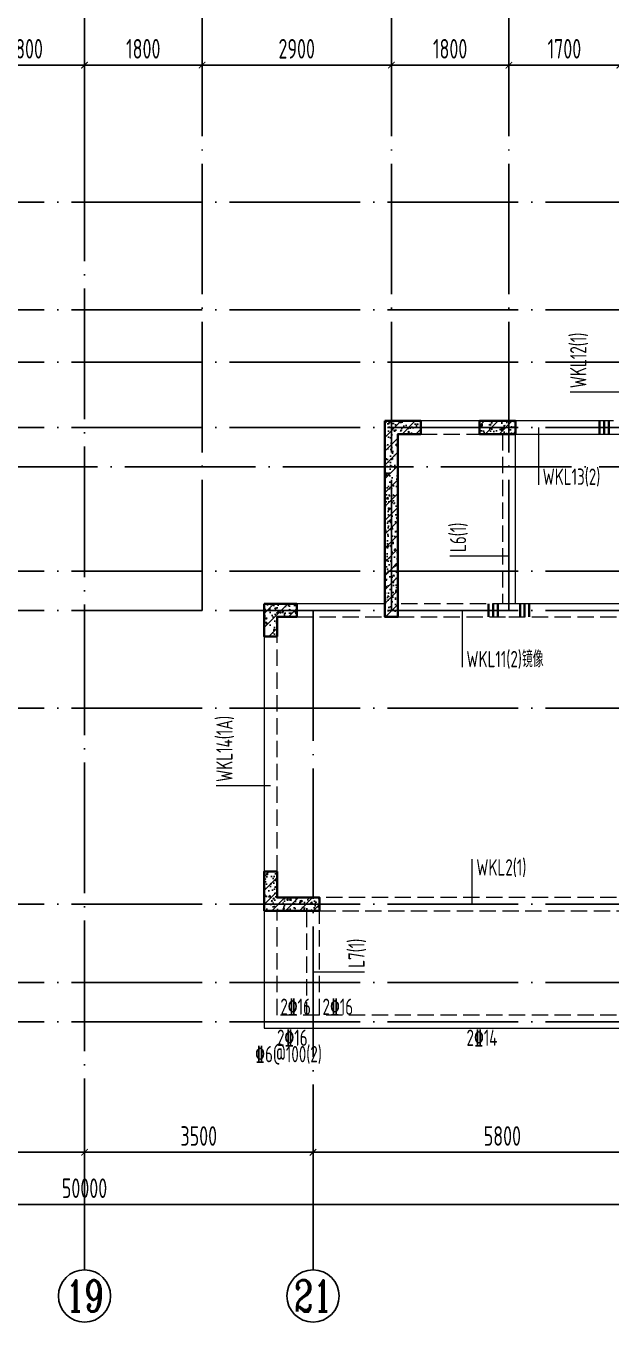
# Model space of a CAD drawing. Extents: x -655480 to 203344, y -294099 to 287156.
# Drawn here: x -50626 to -41664, y -151966 to -132116 of the extents above; entities that cross this region are included whole.
import ezdxf
from ezdxf.enums import TextEntityAlignment as Align

# ---------------------------------------------------------------- set-up
doc = ezdxf.new("R2010")
doc.units = 0
doc.header["$LTSCALE"] = 1000
for name, pattern in [('__DASH', [0.35, 0.25, -0.1]), ('DASH', [0.35, 0.25, -0.1]), ('DOTE', [2.42, 2, -0.2, 0.02, -0.2])]:
    doc.linetypes.add(name, pattern=pattern)
doc.layers.get('0').update_dxf_attribs({"linetype": 'CONTINUOUS'})
doc.layers.get('DEFPOINTS').update_dxf_attribs({"linetype": 'CONTINUOUS'})
for name, color, linetype in [('A-AXIS', 1, 'CONTINUOUS'), ('A-DOTE', 10, 'DOTE'), ('AXIS_NUM', 7, 'CONTINUOUS'), ('S-L主梁线', 4, 'DASH'), ('S-L梁编号', 6, 'CONTINUOUS'), ('S-L梁配筋', 7, 'CONTINUOUS'), ('S-Q墙填充', 252, 'CONTINUOUS'), ('S-Q墙实线', 6, 'CONTINUOUS'), ('S-Y一般标注', 3, 'CONTINUOUS'), ('S-Z柱填充', 252, 'CONTINUOUS'), ('S-Z柱实线', 6, 'CONTINUOUS')]:
    doc.layers.add(name, color=color, linetype=linetype)
doc.layers.add('梁附加箍筋', color=1, linetype='CONTINUOUS', lineweight=35)
doc.styles.add('TSSD_Axis', font='complex.shx', dxfattribs={"width": 0.7, "bigfont": 'hztxt.shx'})
doc.styles.add('TSSD_DIMENSION', font='Tssdeng.shx', dxfattribs={"width": 0.7, "bigfont": 'tssdchn.shx'})
doc.styles.add('TSSD_REIN', font='tssdeng.shx', dxfattribs={"width": 0.7, "height": 300, "bigfont": 'tssdchn.shx'})
doc.dimstyles.new('TSSD_100_100', dxfattribs={"dimtxt": 300, "dimasz": 100, "dimexe": 100, "dimexo": 250, "dimgap": 100, "dimtad": 1, "dimdec": 0, "dimzin": 0, "dimdsep": 46, "dimtxsty": 'TSSD_DIMENSION', "dimblk": 'ARCHTICK', "dimcen": 0, "dimdle": 100, "dimclrt": 7, "dimadec": 0, "dimazin": 0, "dimtfac": 1, "dimtdec": 0, "dimtix": 1, "dimtmove": 2, "dimatfit": 3, "dimldrblk": 'ARCHTICK', "dimfxl": 1, "dimtolj": 1, "dimtzin": 0, "dimarcsym": 0})
pattern_1 = [(50, (79242.38, 113232.59), (215.17805, -18.82564), [22.5, -247.5]), (355, (79242.38, 113232.6), (-41.6254, 225.6576), [18, -198]), (100.4514, (79260.31, 113231.02), (173.5528, 206.8319), [19.12206, -210.3426]), (46.1842, (79242.38, 113292.6), (320.1723, -49.6557), [33.75, -371.25]), (96.6356, (79269.06, 113288.45), (280.3988, 292.2354), [28.683, -315.5139]), (351.1842, (79242.38, 113292.6), (280.3986, 292.2356), [27, -297]), (21, (79272.38, 113277.59), (179.0721, -120.78567), [22.5, -247.5]), (326, (79272.38, 113277.6), (72.9946, 217.545), [18, -198]), (71.4514, (79287.3, 113267.52), (252.0668, 96.75915), [19.12206, -210.3426]), (37.5, (79242.38, 113232.59), (3.64796, 99.86816), [0, -195.6, 0, -201, 0, -198.75]), (7.5, (79242.38, 113232.59), (78.92086, 118.32351), [0, -114.6, 0, -191.1, 0, -75.75]), (327.5, (79175.48, 113232.59), (160.14673, -6.76646), [0, -75, 0, -234, 0, -310.5]), (317.5, (79145.48, 113232.59), (174.95585, 30.0315), [0, -97.5, 0, -155.4, 0, -220.5]), (45, (79242.38, 113232.59), (-106.066, 106.066), [])]

# ---------------------------------------------------------------- blocks, each defined once
blk = doc.blocks.new('_ArchTick')
at = {"color": 0, "linetype": 'ByBlock', "const_width": 0.15}
blk.add_lwpolyline([(-0.5, -0.5), (0.5, 0.5)], dxfattribs=at)
blk = doc.blocks.new('*D160')
at = {"layer": 'DEFPOINTS', "color": 0, "transparency": 16777216}
for p in [(29600, 19250), (27800, 18250), (29600, 18250)]:
    blk.add_point(p, dxfattribs=at)
at = {"layer": 'S-Y一般标注', "color": 0, "lineweight": -2, "transparency": 16777216}
for p, q in [((27800, 18500), (27800, 19350)), ((29600, 18500), (29600, 19350)), ((27700, 19250), (29700, 19250))]:
    blk.add_line(p, q, dxfattribs=at)
at = {"layer": 'S-Y一般标注', "color": 0, "lineweight": -2, "transparency": 16777216, "xscale": 100, "yscale": 100, "zscale": 100, "rotation": 180}
blk.add_blockref('_ArchTick', (27800, 19250), dxfattribs=at)
at = {"layer": 'S-Y一般标注', "color": 0, "lineweight": -2, "transparency": 16777216, "xscale": 100, "yscale": 100, "zscale": 100}
blk.add_blockref('_ArchTick', (29600, 19250), dxfattribs=at)
at = {"layer": 'S-Y一般标注', "color": 7, "transparency": 16777216, "insert": (28700, 19500), "char_height": 300, "attachment_point": 5, "style": 'TSSD_DIMENSION'}
blk.add_mtext('\\A1;1800', dxfattribs=at)
blk = doc.blocks.new('*D161')
at = {"layer": 'DEFPOINTS', "color": 0, "transparency": 16777216}
for p in [(31400, 19250), (29600, 18250), (31400, 18250)]:
    blk.add_point(p, dxfattribs=at)
at = {"layer": 'S-Y一般标注', "color": 0, "lineweight": -2, "transparency": 16777216}
for p, q in [((29600, 18500), (29600, 19350)), ((31400, 18500), (31400, 19350)), ((29500, 19250), (31500, 19250))]:
    blk.add_line(p, q, dxfattribs=at)
at = {"layer": 'S-Y一般标注', "color": 0, "lineweight": -2, "transparency": 16777216, "xscale": 100, "yscale": 100, "zscale": 100, "rotation": 180}
blk.add_blockref('_ArchTick', (29600, 19250), dxfattribs=at)
at = {"layer": 'S-Y一般标注', "color": 0, "lineweight": -2, "transparency": 16777216, "xscale": 100, "yscale": 100, "zscale": 100}
blk.add_blockref('_ArchTick', (31400, 19250), dxfattribs=at)
at = {"layer": 'S-Y一般标注', "color": 7, "transparency": 16777216, "insert": (30500, 19500), "char_height": 300, "attachment_point": 5, "style": 'TSSD_DIMENSION'}
blk.add_mtext('\\A1;1800', dxfattribs=at)
blk = doc.blocks.new('*D162')
at = {"layer": 'DEFPOINTS', "color": 0, "transparency": 16777216}
for p in [(34300, 19250), (31400, 18250), (34300, 18250)]:
    blk.add_point(p, dxfattribs=at)
at = {"layer": 'S-Y一般标注', "color": 0, "lineweight": -2, "transparency": 16777216}
for p, q in [((31400, 18500), (31400, 19350)), ((34300, 18500), (34300, 19350)), ((31300, 19250), (34400, 19250))]:
    blk.add_line(p, q, dxfattribs=at)
at = {"layer": 'S-Y一般标注', "color": 0, "lineweight": -2, "transparency": 16777216, "xscale": 100, "yscale": 100, "zscale": 100, "rotation": 180}
blk.add_blockref('_ArchTick', (31400, 19250), dxfattribs=at)
at = {"layer": 'S-Y一般标注', "color": 0, "lineweight": -2, "transparency": 16777216, "xscale": 100, "yscale": 100, "zscale": 100}
blk.add_blockref('_ArchTick', (34300, 19250), dxfattribs=at)
at = {"layer": 'S-Y一般标注', "color": 7, "transparency": 16777216, "insert": (32850, 19500), "char_height": 300, "attachment_point": 5, "style": 'TSSD_DIMENSION'}
blk.add_mtext('\\A1;2900', dxfattribs=at)
blk = doc.blocks.new('*D163')
at = {"layer": 'DEFPOINTS', "color": 0, "transparency": 16777216}
for p in [(36100, 19250), (34300, 18250), (36100, 18250)]:
    blk.add_point(p, dxfattribs=at)
at = {"layer": 'S-Y一般标注', "color": 0, "lineweight": -2, "transparency": 16777216}
for p, q in [((34300, 18500), (34300, 19350)), ((36100, 18500), (36100, 19350)), ((34200, 19250), (36200, 19250))]:
    blk.add_line(p, q, dxfattribs=at)
at = {"layer": 'S-Y一般标注', "color": 0, "lineweight": -2, "transparency": 16777216, "xscale": 100, "yscale": 100, "zscale": 100, "rotation": 180}
blk.add_blockref('_ArchTick', (34300, 19250), dxfattribs=at)
at = {"layer": 'S-Y一般标注', "color": 0, "lineweight": -2, "transparency": 16777216, "xscale": 100, "yscale": 100, "zscale": 100}
blk.add_blockref('_ArchTick', (36100, 19250), dxfattribs=at)
at = {"layer": 'S-Y一般标注', "color": 7, "transparency": 16777216, "insert": (35200, 19500), "char_height": 300, "attachment_point": 5, "style": 'TSSD_DIMENSION'}
blk.add_mtext('\\A1;1800', dxfattribs=at)
blk = doc.blocks.new('*D164')
at = {"layer": 'DEFPOINTS', "color": 0, "transparency": 16777216}
for p in [(37800, 19250), (36100, 18250), (37800, 18250)]:
    blk.add_point(p, dxfattribs=at)
at = {"layer": 'S-Y一般标注', "color": 0, "lineweight": -2, "transparency": 16777216}
for p, q in [((36100, 18500), (36100, 19350)), ((37800, 18500), (37800, 19350)), ((36000, 19250), (37900, 19250))]:
    blk.add_line(p, q, dxfattribs=at)
at = {"layer": 'S-Y一般标注', "color": 0, "lineweight": -2, "transparency": 16777216, "xscale": 100, "yscale": 100, "zscale": 100, "rotation": 180}
blk.add_blockref('_ArchTick', (36100, 19250), dxfattribs=at)
at = {"layer": 'S-Y一般标注', "color": 0, "lineweight": -2, "transparency": 16777216, "xscale": 100, "yscale": 100, "zscale": 100}
blk.add_blockref('_ArchTick', (37800, 19250), dxfattribs=at)
at = {"layer": 'S-Y一般标注', "color": 7, "transparency": 16777216, "insert": (36950, 19500), "char_height": 300, "attachment_point": 5, "style": 'TSSD_DIMENSION'}
blk.add_mtext('\\A1;1700', dxfattribs=at)
blk = doc.blocks.new('*D190')
at = {"layer": 'DEFPOINTS', "color": 0, "transparency": 16777216}
for p in [(26100, 3600), (29600, 3600), (29600, 2600)]:
    blk.add_point(p, dxfattribs=at)
at = {"layer": 'S-Y一般标注', "color": 0, "lineweight": -2, "transparency": 16777216}
for p, q in [((26100, 3350), (26100, 2500)), ((29600, 3350), (29600, 2500)), ((26000, 2600), (29700, 2600))]:
    blk.add_line(p, q, dxfattribs=at)
at = {"layer": 'S-Y一般标注', "color": 0, "lineweight": -2, "transparency": 16777216, "xscale": 100, "yscale": 100, "zscale": 100, "rotation": 180}
blk.add_blockref('_ArchTick', (26100, 2600), dxfattribs=at)
at = {"layer": 'S-Y一般标注', "color": 0, "lineweight": -2, "transparency": 16777216, "xscale": 100, "yscale": 100, "zscale": 100}
blk.add_blockref('_ArchTick', (29600, 2600), dxfattribs=at)
at = {"layer": 'S-Y一般标注', "color": 7, "transparency": 16777216, "insert": (27850, 2850), "char_height": 300, "attachment_point": 5, "style": 'TSSD_DIMENSION'}
blk.add_mtext('\\A1;3500', dxfattribs=at)
blk = doc.blocks.new('ts_axno')
at = {"color": 0, "linetype": 'ByBlock', "lineweight": -2}
blk.add_circle((0, 0), 0.5, dxfattribs=at)
at = {"color": 0, "linetype": 'ByBlock', "lineweight": -2, "style": 'TSSD_Axis', "width": 0.7}
blk.add_attdef('A', text='', height=0.6, dxfattribs=at).set_placement((0, 0), align=Align.MIDDLE_CENTER)
blk = doc.blocks.new('*D191')
at = {"layer": 'DEFPOINTS', "color": 0, "transparency": 16777216}
for p in [(33100, 3600), (38900, 3600), (38900, 2600)]:
    blk.add_point(p, dxfattribs=at)
at = {"layer": 'S-Y一般标注', "color": 0, "lineweight": -2, "transparency": 16777216}
for p, q in [((33100, 3350), (33100, 2500)), ((38900, 3350), (38900, 2500)), ((33000, 2600), (39000, 2600))]:
    blk.add_line(p, q, dxfattribs=at)
at = {"layer": 'S-Y一般标注', "color": 0, "lineweight": -2, "transparency": 16777216, "xscale": 100, "yscale": 100, "zscale": 100, "rotation": 180}
blk.add_blockref('_ArchTick', (33100, 2600), dxfattribs=at)
at = {"layer": 'S-Y一般标注', "color": 0, "lineweight": -2, "transparency": 16777216, "xscale": 100, "yscale": 100, "zscale": 100}
blk.add_blockref('_ArchTick', (38900, 2600), dxfattribs=at)
at = {"layer": 'S-Y一般标注', "color": 7, "transparency": 16777216, "insert": (36000, 2850), "char_height": 300, "attachment_point": 5, "style": 'TSSD_DIMENSION'}
blk.add_mtext('\\A1;5800', dxfattribs=at)
blk = doc.blocks.new('*D195')
at = {"layer": 'DEFPOINTS', "color": 0, "transparency": 16777216}
for p in [(4600, 3600), (54600, 3600), (54600, 1800)]:
    blk.add_point(p, dxfattribs=at)
at = {"layer": 'S-Y一般标注', "color": 0, "lineweight": -2, "transparency": 16777216}
for p, q in [((4600, 3350), (4600, 1700)), ((54600, 3350), (54600, 1700)), ((4500, 1800), (54700, 1800))]:
    blk.add_line(p, q, dxfattribs=at)
at = {"layer": 'S-Y一般标注', "color": 0, "lineweight": -2, "transparency": 16777216, "xscale": 100, "yscale": 100, "zscale": 100, "rotation": 180}
blk.add_blockref('_ArchTick', (4600, 1800), dxfattribs=at)
at = {"layer": 'S-Y一般标注', "color": 0, "lineweight": -2, "transparency": 16777216, "xscale": 100, "yscale": 100, "zscale": 100}
blk.add_blockref('_ArchTick', (54600, 1800), dxfattribs=at)
at = {"layer": 'S-Y一般标注', "color": 7, "transparency": 16777216, "insert": (29600, 2050), "char_height": 300, "attachment_point": 5, "style": 'TSSD_DIMENSION'}
blk.add_mtext('\\A1;50000', dxfattribs=at)
blk = doc.blocks.new('*D198')
at = {"layer": 'DEFPOINTS', "color": 0, "transparency": 16777216}
for p in [(29600, 3600), (33100, 3600), (33100, 2600)]:
    blk.add_point(p, dxfattribs=at)
at = {"layer": 'S-Y一般标注', "color": 0, "lineweight": -2, "transparency": 16777216}
for p, q in [((29600, 3350), (29600, 2500)), ((33100, 3350), (33100, 2500)), ((29500, 2600), (33200, 2600))]:
    blk.add_line(p, q, dxfattribs=at)
at = {"layer": 'S-Y一般标注', "color": 0, "lineweight": -2, "transparency": 16777216, "xscale": 100, "yscale": 100, "zscale": 100, "rotation": 180}
blk.add_blockref('_ArchTick', (29600, 2600), dxfattribs=at)
at = {"layer": 'S-Y一般标注', "color": 0, "lineweight": -2, "transparency": 16777216, "xscale": 100, "yscale": 100, "zscale": 100}
blk.add_blockref('_ArchTick', (33100, 2600), dxfattribs=at)
at = {"layer": 'S-Y一般标注', "color": 7, "transparency": 16777216, "insert": (31350, 2850), "char_height": 300, "attachment_point": 5, "style": 'TSSD_DIMENSION'}
blk.add_mtext('\\A1;3500', dxfattribs=at)
blk = doc.blocks.new('20210807.15294921')
at = {"layer": 'S-Q墙填充'}
h = blk.add_hatch(dxfattribs=at)
h.set_pattern_fill('ARMORED', color=252, scale=30, style=0)
h.set_pattern_definition(pattern_1)
h.paths.add_polyline_path([(87916, 66140), (88466, 66140), (88466, 65940), (88116, 65940), (88116, 63140), (87916, 63140)])
h = blk.add_hatch(dxfattribs=at)
h.set_pattern_fill('ARMORED', color=252, scale=30, style=0)
h.set_pattern_definition(pattern_1)
h.paths.add_polyline_path([(86066, 58640), (86916, 58640), (86916, 58840), (86266, 58840), (86266, 59240), (86066, 59240)])
at = {"layer": 'S-Z柱填充'}
h = blk.add_hatch(dxfattribs=at)
h.set_pattern_fill('ARMORED', color=252, scale=30, style=0)
h.set_pattern_definition(pattern_1)
h.paths.add_polyline_path([(89916, 66140), (89366, 66140), (89366, 65940), (89916, 65940)])
h = blk.add_hatch(dxfattribs=at)
h.set_pattern_fill('ARMORED', color=252, scale=30, style=0)
h.set_pattern_definition(pattern_1)
h.paths.add_polyline_path([(86066, 63340), (86066, 62840), (86266, 62840), (86266, 63140), (86566, 63140), (86566, 63340)])
at = {"layer": 'S-L主梁线', "linetype": 'ByBlock', "lineweight": 18}
for p, q in [((89366, 66140), (88466, 66140)), ((91416, 66140), (89916, 66140)), ((89916, 63340), (89916, 65940)), ((89916, 65940), (91516, 65940)), ((87916, 63340), (86566, 63340)), ((92516, 63340), (89816, 63340)), ((86066, 62840), (86066, 59240)), ((86066, 58640), (86066, 58140)), ((86066, 58140), (86066, 56840)), ((86066, 56840), (92616, 56840))]:
    blk.add_line(p, q, dxfattribs=at)
at = {"layer": 'S-L主梁线', "linetype": '__DASH', "lineweight": 18}
for p, q in [((88466, 65940), (89366, 65940)), ((89716, 65940), (89716, 63340)), ((89816, 63340), (88116, 63340)), ((86566, 63140), (87916, 63140)), ((88116, 63140), (89816, 63140)), ((89816, 63140), (92516, 63140)), ((86266, 59240), (86266, 62840)), ((92516, 58840), (86916, 58840)), ((86266, 58140), (86266, 58640)), ((86716, 58640), (86716, 57040)), ((86916, 58640), (92516, 58640)), ((86916, 57040), (86916, 58640)), ((86266, 57040), (86266, 58140)), ((92516, 57040), (86266, 57040))]:
    blk.add_line(p, q, dxfattribs=at)
at = {"layer": 'S-Q墙实线', "lineweight": 35}
for points in [[(87916, 66140), (88466, 66140), (88466, 65940), (88116, 65940), (88116, 63140), (87916, 63140)], [(86066, 58640), (86916, 58640), (86916, 58840), (86266, 58840), (86266, 59240), (86066, 59240)]]:
    blk.add_lwpolyline(points, close=True, dxfattribs=at)
at = {"layer": 'S-Z柱实线', "lineweight": 35}
for points in [[(89916, 66140), (89366, 66140), (89366, 65940), (89916, 65940)], [(86066, 63340), (86066, 62840), (86266, 62840), (86266, 63140), (86566, 63140), (86566, 63340)]]:
    blk.add_lwpolyline(points, close=True, dxfattribs=at)
blk = doc.blocks.new('20210726.16395156')
at = {"layer": 'A-AXIS'}
for p, q in [((29600, 18249.9), (29600, 21049.9)), ((31400, 18249.9), (31400, 21049.9)), ((34300, 18249.9), (34300, 21049.9)), ((36100, 18249.9), (36100, 21049.9)), ((29600, 3600), (29600, 800)), ((33100, 3600), (33100, 800))]:
    blk.add_line(p, q, dxfattribs=at)
at = {"layer": 'A-DOTE'}
for p, q in [((29600, 18249.9), (29600, 3600)), ((31400, 10900), (31400, 18249.9)), ((34300, 10900), (34300, 18249.9)), ((36100, 10900), (36100, 18249.9)), ((55600, 17150), (3600, 17150)), ((55600, 15500), (3600, 15500)), ((55600, 14700), (3600, 14700)), ((55600, 13700), (3600, 13700)), ((3600, 13100.3), (55600, 13100.3)), ((55600, 11500), (3600, 11500)), ((55600, 10900), (3600, 10900)), ((33100, 10900), (33100, 3600)), ((55600, 9400), (3600, 9400)), ((55600, 6400), (3600, 6400)), ((55600, 5200), (3600, 5200)), ((55600, 4600), (3600, 4600))]:
    blk.add_line(p, q, dxfattribs=at)
at = {"layer": 'A-AXIS'}
ref = blk.add_blockref('ts_axno', (29600, 400), dxfattribs=dict(at, xscale=-800, yscale=800, zscale=800, rotation=180))
ref.add_attrib('13', '19', dxfattribs={"layer": 'AXIS_NUM', "height": 480, "style": 'TSSD_Axis', "width": 0.7}).set_placement((29600, 400), align=Align.MIDDLE_CENTER)
ref = blk.add_blockref('ts_axno', (33100, 400), dxfattribs=dict(at, xscale=-800, yscale=800, zscale=800, rotation=180))
ref.add_attrib('13', '21', dxfattribs={"layer": 'AXIS_NUM', "height": 480, "style": 'TSSD_Axis', "width": 0.7}).set_placement((33100, 400), align=Align.MIDDLE_CENTER)
at = {"layer": 'S-Y一般标注'}
for base, p1, p2, picture, middle in [((29600, 19249.9), (27800, 18249.9), (29600, 18249.9), '*D160', (28700, 19499.9)), ((31400, 19249.9), (29600, 18249.9), (31400, 18249.9), '*D161', (30500, 19499.9)), ((34300, 19249.9), (31400, 18249.9), (34300, 18249.9), '*D162', (32850, 19499.9)), ((36100, 19249.9), (34300, 18249.9), (36100, 18249.9), '*D163', (35200, 19499.9)), ((37800, 19249.9), (36100, 18249.9), (37800, 18249.9), '*D164', (36950, 19499.9)), ((54600, 1800), (4600, 3600), (54600, 3600), '*D195', (29600, 2050)), ((29600, 2600), (26100, 3600), (29600, 3600), '*D190', (27850, 2850)), ((33100, 2600), (29600, 3600), (33100, 3600), '*D198', (31350, 2850)), ((38900, 2600.1), (33100, 3600), (38900, 3600.1), '*D191', (36000, 2850.1))]:
    dim = blk.add_linear_dim(base=base, p1=p1, p2=p2, dimstyle='TSSD_100_100', dxfattribs=at)
    dim.commit()
    dim.dimension.update_dxf_attribs({"geometry": picture, "text_midpoint": middle})

msp = doc.modelspace()

# ---------------------------------------------------------------- linework, layer by layer
at = {"layer": 'S-L梁编号', "lineweight": 18}
for p, q in [((-41528.51, -137726.31), (-42291.15, -137726.31)), ((-42774.71, -138266.38), (-42774.71, -139144.49)), ((-43228.51, -140235.69), (-44133.07, -140235.69)), ((-43941.89, -141066.38), (-43941.89, -141937.36)), ((-46878.52, -143756.05), (-47710.91, -143756.05)), ((-43790.2, -145566.38), (-43790.2, -144877.68)), ((-46228.51, -146603.15), (-45439.09, -146603.15))]:
    msp.add_line(p, q, dxfattribs=at)
at = {"layer": '梁附加箍筋', "lineweight": 35}
for p, q in [((-41838.49, -138366.38), (-41838.49, -138166.38)), ((-41768.49, -138366.38), (-41768.49, -138166.38)), ((-41698.49, -138366.38), (-41698.49, -138166.38)), ((-43538.49, -141166.38), (-43538.49, -140966.38)), ((-43468.49, -141166.38), (-43468.49, -140966.38)), ((-43398.49, -141166.38), (-43398.49, -140966.38)), ((-43058.49, -141166.38), (-43058.49, -140966.38)), ((-42988.49, -141166.38), (-42988.49, -140966.38)), ((-42918.49, -141166.38), (-42918.49, -140966.38))]:
    msp.add_line(p, q, dxfattribs=at)

# ---------------------------------------------------------------- block references
at = {"layer": 'A-DOTE'}
msp.add_blockref('20210726.16395156', (-79328.51, -151966.43), dxfattribs=at)
at = {"layer": 'S-Q墙填充'}
msp.add_blockref('20210807.15294921', (-133044.15, -204305.93), dxfattribs=at)

# ---------------------------------------------------------------- texts
at = {"layer": 'S-L梁编号', "color": 6, "style": 'TSSD_REIN', "width": 0.7}
for s, p in [('WKL12(1)', (-42041.15, -137663.81)), ('L6(1)', (-43883.07, -140173.19)), ('WKL14(1A)', (-47460.91, -143693.55)), ('L7(1)', (-45439.09, -146540.65))]:
    msp.add_text(s, height=250, rotation=90, dxfattribs=at).set_placement(p)
for s, p in [('WKL13(2)', (-42712.21, -139144.49)), ('WKL11(2)镜像', (-43879.39, -141937.36)), ('WKL2(1)', (-43727.7, -145127.68))]:
    msp.add_text(s, height=250, dxfattribs=at).set_placement(p)
at = {"layer": 'S-L梁配筋', "color": 7, "style": 'TSSD_REIN', "width": 0.7}
for s, p in [('2%%13216', (-46728.52, -147262.25)), ('2%%13216', (-46083.12, -147262.25)), ('2%%13214', (-43877.53, -147736.6)), ('%%1326@100(2)', (-47113.55, -147987.56))]:
    msp.add_text(s, height=250, dxfattribs=at).set_placement(p)
at = {"layer": 'S-L梁配筋', "color": 1, "style": 'TSSD_REIN', "width": 0.7}
msp.add_text('2%%13216', height=250, dxfattribs=at).set_placement((-46779.72, -147736.6))

doc.saveas('drawing.dxf')
